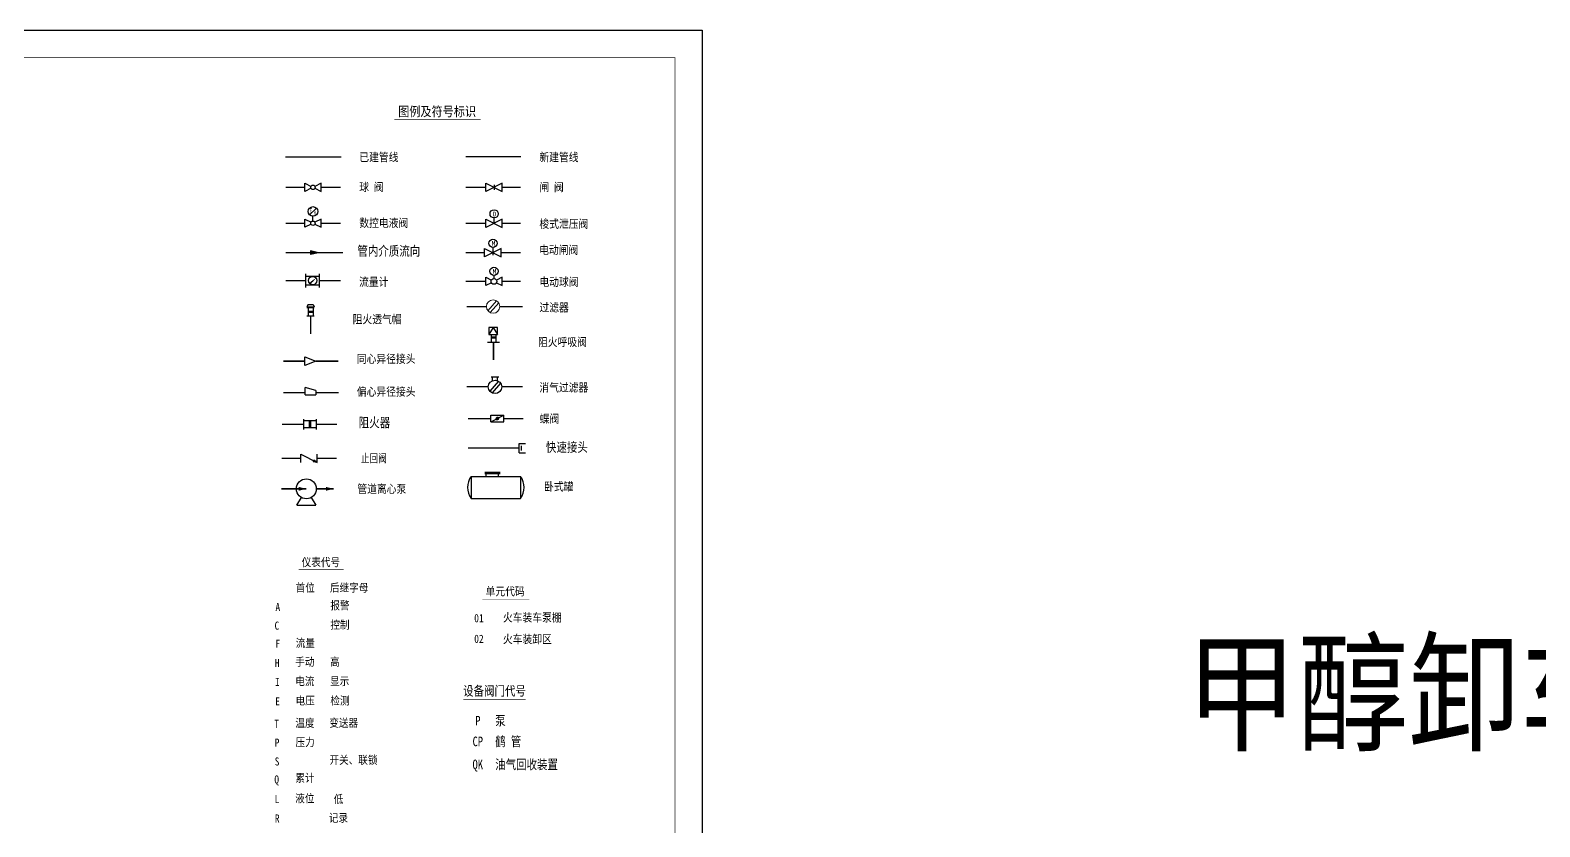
# Model space of a CAD drawing. Header units: millimetres. Extents: x 36820 to 41163, y -3485 to -2358.
# Drawn here: x 38557 to 39108, y -2770 to -2480 of the extents above; entities that cross this region are included whole.
import ezdxf
from ezdxf.enums import TextEntityAlignment as Align

# ---------------------------------------------------------------- set-up
doc = ezdxf.new("R2010")
doc.units = ezdxf.units.MM
doc.header["$LTSCALE"] = 6
for name, color, linetype in [('bc', 7, 'Continuous'), ('BZC', 7, 'Continuous'), ('DEVICE', 4, 'Continuous'), ('SBC', 6, 'Continuous')]:
    doc.layers.add(name, color=color, linetype=linetype)
doc.styles.add('HZ', font='', dxfattribs={"width": 0.8})
doc.styles.add('HZTXT', font='', dxfattribs={"width": 0.8})
doc.styles.add('ST', font='')
doc.styles.get("Standard").update_dxf_attribs({"font": ''})
doc.styles.get('HZ').set_extended_font_data('NSimSun')
doc.styles.get('HZTXT').set_extended_font_data('NSimSun')
doc.styles.get('ST').set_extended_font_data('SimSun')
doc.styles.get('Standard').set_extended_font_data('NSimSun')

# ---------------------------------------------------------------- blocks, each defined once
blk = doc.blocks.new('F15')
for p, q in [((-2.5, 1.25), (-0.59, 0.3)), ((-2.5, -1.25), (-2.5, 1.25)), ((2.5, 1.25), (0.59, 0.3)), ((2.5, -1.25), (2.5, 1.25)), ((-0.59, -0.3), (-2.5, -1.25)), ((0.59, -0.3), (2.5, -1.25))]:
    blk.add_line(p, q)
blk.add_circle((0, 0), 0.661)
blk = doc.blocks.new('F9')
for p, q in [((2.5, 1.25), (-2.5, -1.25)), ((-2.5, 1.25), (2.5, -1.25)), ((-2.5, -1.25), (-2.5, 1.25)), ((2.5, -1.25), (2.5, 1.25))]:
    blk.add_line(p, q)

msp = doc.modelspace()

# ---------------------------------------------------------------- hatches: boundary and pattern name
at = {"layer": 'DEVICE'}
h = msp.add_hatch(dxfattribs=at)
h.set_pattern_fill('ANSI31', scale=0.01, angle=-90, style=0)
h.set_pattern_definition([(315, (38990.8577267, -1755.7898525), (0.0008838834765, 0.0008838834765), [])])
h.paths.add_polyline_path([(38727.335, -2621.916, 0.284079), (38727.737, -2621.668), (38726.934, -2621.267, 0.5575365)])
h.paths.add_polyline_path([(38727.737, -2621.668, 0.5575365), (38727.335, -2621.019, 0.284079), (38726.934, -2621.267)])

# ---------------------------------------------------------------- linework, layer by layer
at = {"color": 7}
for p, q in [((38650.063, -2525.973), (38670.275, -2525.973)), ((38723.061, -2569.96), (38725.128, -2570.993)), ((38723.061, -2572.96), (38723.061, -2569.96)), ((38729.061, -2569.96), (38726.994, -2570.993)), ((38729.061, -2572.96), (38729.061, -2569.96)), ((38725.128, -2571.927), (38723.061, -2572.96)), ((38726.994, -2571.927), (38729.061, -2572.96)), ((38657.838, -2580.675), (38660.538, -2580.675)), ((38657.838, -2580.947), (38660.538, -2580.947)), ((38658.312, -2580.947), (38658.312, -2584.097)), ((38660.112, -2580.947), (38660.112, -2584.097)), ((38660.538, -2584.097), (38657.838, -2584.097)), ((38661.146, -2611.278), (38657.146, -2610.178)), ((38657.146, -2612.878), (38661.146, -2612.878)), ((38661.146, -2611.278), (38661.146, -2612.878)), ((38655.631, -2637.51), (38655.631, -2634.51)), ((38655.631, -2634.51), (38661.631, -2637.51)), ((38661.631, -2637.51), (38661.631, -2634.51))]:
    msp.add_line(p, q, dxfattribs=at)
at = {"color": 7, "lineweight": -3}
msp.add_line((38658.777, -2547.115), (38661.299, -2544.752), dxfattribs=at)
at = {"color": 0}
for p, q in [((38659.179, -2560.317), (38659.179, -2561.679)), ((38662.121, -2560.998), (38659.179, -2560.317)), ((38662.121, -2560.998), (38659.179, -2561.679)), ((38656.658, -2625.496), (38656.658, -2621.639)), ((38661.158, -2622.282), (38656.658, -2622.282)), ((38661.158, -2624.853), (38656.658, -2624.853)), ((38658.622, -2622.282), (38658.622, -2624.853)), ((38659.194, -2622.282), (38659.194, -2624.853)), ((38661.158, -2621.639), (38661.158, -2625.496)), ((38735.316, -2630.537), (38737.566, -2630.537)), ((38735.316, -2633.917), (38735.316, -2630.537)), ((38736.066, -2633.072), (38736.066, -2631.382)), ((38660.417, -2636.612), (38660.146, -2637.236)), ((38661.631, -2637.51), (38660.146, -2637.236)), ((38661.631, -2637.51), (38660.417, -2636.612)), ((38735.316, -2633.917), (38737.566, -2633.917))]:
    msp.add_line(p, q, dxfattribs=at)
for p, q in [((38658.312, -2579.838), (38657.838, -2580.675)), ((38658.312, -2579.838), (38660.112, -2579.838)), ((38658.312, -2582.322), (38660.112, -2582.322)), ((38658.312, -2582.722), (38660.112, -2582.722)), ((38660.112, -2579.838), (38660.538, -2580.675)), ((38727.807, -2606.411), (38725.109, -2606.411)), ((38725.559, -2607.632), (38725.559, -2606.411)), ((38727.357, -2607.632), (38727.357, -2606.411)), ((38724.935, -2620.268), (38729.735, -2620.268)), ((38724.935, -2622.668), (38729.735, -2622.668)), ((38717.757, -2642.579), (38735.753, -2642.579)), ((38717.757, -2642.579), (38717.757, -2650.579)), ((38728.332, -2641.1), (38722.702, -2641.1)), ((38728.332, -2641.591), (38722.702, -2641.591)), ((38723.271, -2642.579), (38723.271, -2641.591)), ((38727.762, -2642.579), (38727.762, -2641.591)), ((38735.753, -2642.579), (38735.753, -2650.579)), ((38654.215, -2653.014), (38655.813, -2650.248)), ((38654.215, -2653.014), (38661.042, -2653.014)), ((38659.445, -2650.248), (38661.042, -2653.014)), ((38717.757, -2650.579), (38735.753, -2650.579))]:
    msp.add_line(p, q)
at = {"lineweight": 13}
for p, q in [((38727.055, -2578.57), (38723.854, -2582.168)), ((38727.807, -2579.318), (38724.684, -2582.828))]:
    msp.add_line(p, q, dxfattribs=at)
at = {"color": 0, "lineweight": 20}
msp.add_line((38661.631, -2637.51), (38660.779, -2637.14), dxfattribs=at)
for points, const_width in [([(38689.722, -2512.318), (38721.25, -2512.318)], 0.23), ([(38654.874, -2676.596), (38671.266, -2676.596)], 0.226), ([(38721.857, -2687.349), (38738.941, -2687.349)], 0.23), ([(38714.897, -2723.906), (38737.609, -2723.906)], 0.23)]:
    msp.add_lwpolyline(points, dxfattribs=dict(const_width=const_width))
at = {"color": 7, "const_width": 0.5}
for points in [[(38715.76, -2525.973), (38735.972, -2525.973)], [(38657.053, -2537.135), (38650.027, -2537.135)], [(38670.159, -2537.135), (38663.053, -2537.135)], [(38715.76, -2537.135), (38723.094, -2537.135)], [(38729.094, -2537.135), (38735.792, -2537.135)], [(38657.053, -2550.215), (38650.027, -2550.215)], [(38670.159, -2550.215), (38663.053, -2550.215)], [(38715.743, -2550.264), (38723.078, -2550.264)], [(38729.078, -2550.264), (38735.776, -2550.264)], [(38715.727, -2560.998), (38722.67, -2560.998)], [(38728.67, -2560.998), (38735.759, -2560.998)], [(38715.727, -2571.46), (38723.061, -2571.46)], [(38729.061, -2571.46), (38735.759, -2571.46)], [(38651.398, -2636.01), (38655.631, -2636.01)], [(38661.631, -2636.01), (38668.72, -2636.01)], [(38657.629, -2647.102), (38648.493, -2647.102)], [(38667.541, -2647.102), (38661.261, -2647.102)]]:
    msp.add_lwpolyline(points, dxfattribs=at)
at = {"color": 0, "lineweight": 20, "const_width": 0.5}
for points in [[(38670.971, -2560.998), (38650.027, -2560.998)], [(38656.658, -2623.567), (38648.734, -2623.567)], [(38668.764, -2623.567), (38661.158, -2623.567)], [(38716.661, -2632.227), (38735.316, -2632.227)]]:
    msp.add_lwpolyline(points, dxfattribs=at)
for points in [[(38659.969, -2571.264, 0.5, 0, 0), (38661.169, -2570.236, 0.3, 0.3, 0)], [(38657.629, -2647.102, 0, 1.4, 0), (38654.829, -2647.102, 0.7, 0.7, 0)], [(38667.541, -2647.102, 0, 1.4, 0), (38664.741, -2647.102, 0.7, 0.7, 0)]]:
    msp.add_lwpolyline(points, format="xyseb")
at = {"color": 7, "lineweight": -3}
msp.add_circle((38660.038, -2545.933), 1.752, dxfattribs=at)
at = {"color": 7}
msp.add_circle((38726.061, -2571.46), 1.043, dxfattribs=at)
at = {"lineweight": 13}
msp.add_circle((38725.751, -2580.633), 2.441, dxfattribs=at)
msp.add_circle((38657.629, -2647.102), 3.633)
for centre, start, end in [((38723.355, -2646.579), 144.45158, 215.54842), ((38730.155, -2646.579), 324.45158, 35.54842)]:
    msp.add_arc(centre, 6.88, start, end)
at = {"color": 0}
for points in [[(38659.179, -2560.317), (38659.179, -2561.679), (38662.121, -2560.998)], [(38660.417, -2636.612), (38660.146, -2637.236), (38661.631, -2637.51)]]:
    msp.add_solid(points, dxfattribs=at)
at = {"layer": 'bc', "color": 0}
for p, q in [((38725.825, -2588.22), (38724.243, -2590.826)), ((38725.825, -2588.22), (38727.407, -2590.826)), ((38723.707, -2593.572), (38728.113, -2593.572)), ((38725.078, -2590.826), (38725.078, -2593.572)), ((38726.742, -2591.801), (38725.078, -2591.801)), ((38726.742, -2592.164), (38725.078, -2592.164)), ((38726.742, -2590.826), (38726.742, -2593.572))]:
    msp.add_line(p, q, dxfattribs=at)
at = {"layer": 'bc', "color": 2, "linetype": 'Continuous', "ltscale": 0.13}
msp.add_lwpolyline([(37472.334, -2479.821), (38802.086, -2479.821), (38802.086, -3073.821), (37472.334, -3073.821)], close=True, dxfattribs=at)
msp.add_lwpolyline([(37472.334, -2479.821), (38802.086, -2479.821), (38802.086, -3073.821), (37472.334, -3073.821)], close=True, dxfattribs=at)
msp.add_lwpolyline([(37472.334, -2479.821), (38802.086, -2479.821), (38802.086, -3073.821), (37472.334, -3073.821)], close=True, dxfattribs=at)
at = {"layer": 'bc', "color": 2, "linetype": 'Continuous', "ltscale": 0.13, "const_width": 0.3}
msp.add_lwpolyline([(37497.334, -2489.821), (38792.086, -2489.821), (38792.086, -3063.821), (37497.334, -3063.821)], close=True, dxfattribs=at)
msp.add_lwpolyline([(37497.334, -2489.821), (38792.086, -2489.821), (38792.086, -3063.821), (37497.334, -3063.821)], close=True, dxfattribs=at)
msp.add_lwpolyline([(37497.334, -2489.821), (38792.086, -2489.821), (38792.086, -3063.821), (37497.334, -3063.821)], close=True, dxfattribs=at)
at = {"layer": 'bc', "color": 0}
msp.add_lwpolyline([(38727.407, -2588.22), (38724.243, -2588.22), (38724.243, -2590.826), (38727.407, -2590.826)], close=True, dxfattribs=at)
at = {"layer": 'BZC', "color": 7}
for p, q in [((38726.094, -2536.216), (38726.094, -2538.054)), ((38726.078, -2548.311), (38726.078, -2550.264)), ((38725.67, -2559.046), (38725.67, -2561.86)), ((38657.47, -2573.637), (38657.47, -2568.637)), ((38662.47, -2569.637), (38657.47, -2569.637)), ((38658.936, -2572.148), (38659.969, -2571.264)), ((38662.47, -2573.637), (38662.47, -2568.637)), ((38726.015, -2569.247), (38726.015, -2570.418)), ((38657.47, -2572.637), (38662.47, -2572.637)), ((38657.134, -2598.937), (38661.134, -2600.537)), ((38657.134, -2602.137), (38657.134, -2598.937)), ((38661.134, -2600.537), (38657.134, -2602.137)), ((38657.146, -2612.878), (38657.146, -2610.178))]:
    msp.add_line(p, q, dxfattribs=at)
at = {"layer": 'BZC', "color": 7, "const_width": 0.5}
for points in [[(38650.027, -2571.147), (38657.47, -2571.147)], [(38662.47, -2571.147), (38670.193, -2571.147)], [(38659.187, -2584.097), (38659.187, -2590.64)], [(38649.191, -2600.537), (38657.134, -2600.537)], [(38661.134, -2600.537), (38669.357, -2600.537)], [(38649.203, -2612.078), (38657.146, -2612.078)], [(38661.146, -2612.078), (38669.368, -2612.078)], [(38648.688, -2636.01), (38655.631, -2636.01)]]:
    msp.add_lwpolyline(points, dxfattribs=at)
at = {"layer": 'BZC', "color": 7}
for centre in [(38726.13, -2546.812), (38725.723, -2557.547), (38726.068, -2567.748), (38659.97, -2571.137)]:
    msp.add_circle(centre, 1.5, dxfattribs=at)
at = {"layer": 'DEVICE', "color": 7}
for p, q in [((38724.935, -2622.668), (38724.935, -2620.268)), ((38724.935, -2622.668), (38729.735, -2620.268)), ((38729.735, -2622.668), (38729.735, -2620.268))]:
    msp.add_line(p, q, dxfattribs=at)
msp.add_circle((38727.335, -2621.468), 0.449, dxfattribs=at)
at = {"layer": 'SBC', "color": 7}
for p, q in [((38660.038, -2549.424), (38660.038, -2547.685)), ((38727.762, -2607.838), (38724.56, -2611.436)), ((38728.514, -2608.586), (38725.391, -2612.096))]:
    msp.add_line(p, q, dxfattribs=at)
at = {"layer": 'SBC', "color": 7, "const_width": 0.5}
for points in [[(38723.311, -2580.633), (38716.128, -2580.633)], [(38736.487, -2580.633), (38728.192, -2580.633)], [(38725.91, -2593.572), (38725.91, -2600.11)], [(38724.019, -2609.818), (38716.128, -2609.818)], [(38736.487, -2609.818), (38728.897, -2609.818)], [(38724.935, -2621.468), (38716.661, -2621.468)], [(38729.735, -2621.468), (38736.808, -2621.468)]]:
    msp.add_lwpolyline(points, dxfattribs=at)
at = {"layer": 'SBC', "color": 7}
msp.add_circle((38726.458, -2609.901), 2.441, dxfattribs=at)

# ---------------------------------------------------------------- block references
at = {"color": 7, "xscale": 1.200000002980232, "yscale": 1.199999988079071, "zscale": 1.199999999999999}
for name, p in [('F15', (38660.053, -2537.135)), ('F9', (38726.094, -2537.135)), ('F15', (38660.053, -2550.215)), ('F9', (38726.078, -2550.264)), ('F9', (38725.67, -2560.998))]:
    msp.add_blockref(name, p, dxfattribs=at)

# ---------------------------------------------------------------- texts
at = {"style": 'ST', "width": 0.85}
for s, height, p in [('图例及符号标识', 3.5, (38691.143, -2511.206)), ('单元代码', 3, (38723.013, -2686.014)), ('甲醇卸车流程', 35, (38978.58, -2739.071))]:
    msp.add_text(s, height=height, dxfattribs=at).set_placement(p)
at = {"color": 7, "style": 'ST'}
for s, height, width, p in [('已建管线', 3, 0.85, (38676.949, -2527.645)), ('新建管线', 3, 0.85, (38742.645, -2527.645)), ('球 阀', 3, 0.85, (38676.949, -2538.559)), ('闸 阀', 3, 0.85, (38742.653, -2538.59)), ('数控电液阀', 3, 0.85, (38676.949, -2551.639)), ('梭式泄压阀', 3, 0.85, (38742.653, -2551.963)), ('管内介质流向', 3.5, 0.8, (38676.257, -2562.082)), ('电动闸阀', 3, 0.85, (38742.566, -2561.475)), ('流量计', 3, 0.85, (38676.866, -2573.116)), ('电动球阀', 3, 0.85, (38742.653, -2573.16)), ('过滤器', 3, 0.85, (38742.653, -2582.467)), ('同心异径接头', 3, 0.85, (38676.03, -2601.196)), ('偏心异径接头', 3, 0.85, (38676.042, -2613.178)), ('消气过滤器', 3, 0.85, (38742.653, -2611.652)), ('蝶阀', 3, 0.85, (38742.775, -2623.056)), ('止回阀', 3, 0.75, (38677.538, -2637.466)), ('管道离心泵', 3, 0.85, (38676.224, -2648.648)), ('卧式罐', 3, 0.85, (38744.371, -2647.769)), ('首位', 2.94, 0.85, (38653.727, -2684.651)), ('后继字母', 2.94, 0.85, (38666.26, -2684.651)), ('A', 2.94, 0.85, (38646.366, -2691.645)), ('报警', 2.94, 0.85, (38666.388, -2691.12)), ('C', 2.94, 0.85, (38646.038, -2698.463)), ('控制', 2.94, 0.85, (38666.388, -2698.195)), ('F', 2.94, 0.85, (38646.332, -2705.051)), ('流量', 2.94, 0.85, (38653.764, -2704.801)), ('H', 2.94, 0.85, (38646.111, -2712.091)), ('手动', 2.94, 0.85, (38653.594, -2711.694)), ('高', 2.94, 0.85, (38666.307, -2711.694)), ('I', 2.94, 0.85, (38646.209, -2719.006)), ('电流', 2.94, 0.85, (38653.594, -2718.756)), ('显示', 2.94, 0.85, (38666.307, -2718.756)), ('设备阀门代号', 3.5, 0.8, (38714.805, -2722.548)), ('E', 2.94, 0.85, (38646.307, -2726.08)), ('电压', 2.94, 0.85, (38653.692, -2725.829)), ('检测', 2.94, 0.85, (38666.405, -2725.829)), ('T', 2.94, 0.85, (38645.957, -2734.295)), ('温度', 2.94, 0.85, (38653.627, -2733.955)), ('变送器', 2.94, 0.85, (38666.014, -2733.938)), ('P', 3.5, 0.8, (38719.274, -2733.411)), ('泵', 3.5, 0.8, (38726.511, -2733.411)), ('鹤 管', 3.5, 0.8, (38726.511, -2740.966)), ('P', 2.94, 0.85, (38646.097, -2741.155)), ('压力', 2.94, 0.85, (38653.69, -2740.986)), ('CP', 3.5, 0.8, (38718.264, -2740.966)), ('S', 2.94, 0.85, (38646.097, -2748.015)), ('开关、联锁', 2.94, 0.85, (38666.089, -2747.471)), ('QK', 3.5, 0.8, (38718.264, -2749.356)), ('油气回收装置', 3.5, 0.8, (38726.511, -2749.356)), ('Q', 2.94, 0.85, (38645.957, -2754.576)), ('累计', 2.94, 0.85, (38653.627, -2754.012)), ('L', 2.94, 0.85, (38646.061, -2761.735)), ('液位', 2.94, 0.85, (38653.576, -2761.493)), ('低', 2.94, 0.85, (38667.66, -2761.735)), ('R', 2.94, 0.85, (38646.159, -2768.808)), ('记录', 2.94, 0.85, (38665.84, -2768.595))]:
    msp.add_text(s, height=height, dxfattribs=dict(at, width=width)).set_placement(p)
at = {"lineweight": -3, "style": 'HZTXT', "width": 0.8}
for s, p in [('E', (38659.353, -2545.528)), ('H', (38660.738, -2546.428))]:
    msp.add_text(s, height=1.4, dxfattribs=at).set_placement(p, align=Align.MIDDLE)
at = {"color": 0, "style": 'HZ', "width": 0.85}
for s, p in [('阻火透气帽', (38674.522, -2586.751)), ('阻火呼吸阀', (38742.137, -2595.058))]:
    msp.add_text(s, height=3, dxfattribs=at).set_placement(p)
at = {"color": 7, "style": 'ST', "width": 0.8}
for s, p in [('阻火器', (38682.472, -2622.859)), ('快速接头', (38752.681, -2631.819))]:
    msp.add_text(s, height=3.5, dxfattribs=at).set_placement(p, align=Align.MIDDLE)
at = {"color": 0, "width": 0.85}
for s, height, p in [('仪表代号', 2.94, (38655.93, -2675.357)), ('01', 3, (38718.853, -2695.771)), ('火车装车泵棚', 3, (38729.353, -2695.546)), ('02', 3, (38718.853, -2703.301)), ('火车装卸区', 3, (38729.353, -2703.428))]:
    msp.add_text(s, height=height, dxfattribs=at).set_placement(p)
at = {"layer": 'BZC', "color": 7}
for s, p in [('D', (38725.669, -2547.709)), ('M', (38725.261, -2558.443)), ('M', (38725.606, -2568.644))]:
    msp.add_text(s, height=1.68, dxfattribs=at).set_placement(p)

doc.saveas('drawing.dxf')
